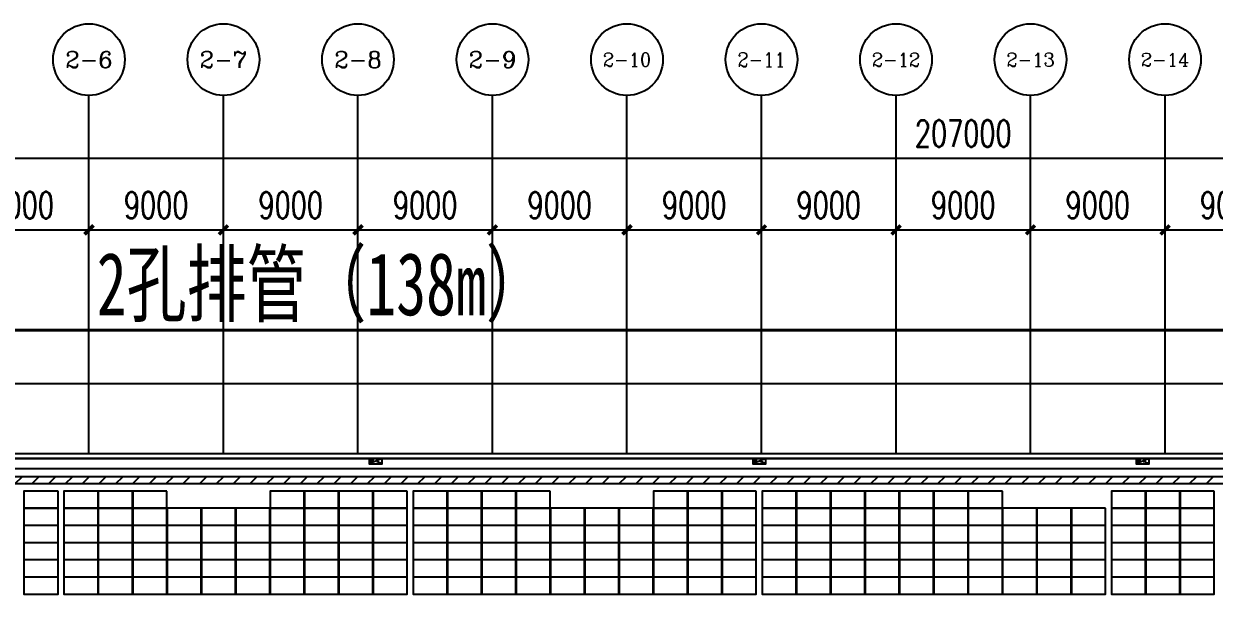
# Model space of a CAD drawing. Header units: millimetres. Extents: x 1218 to 2690, y 1163 to 1758.
# Drawn here: x 1447.5 to 1527.1, y 1484.8 to 1522.9 of the extents above; entities that cross this region are included whole.
import ezdxf
from ezdxf.enums import TextEntityAlignment as Align

# ---------------------------------------------------------------- set-up
doc = ezdxf.new("R2010")
doc.units = ezdxf.units.MM
for name, color, linetype in [('AXIS', 3, 'Continuous'), ('AXIS_TEXT', 7, 'Continuous'), ('WALL', 9, 'Continuous'), ('单元区域外轮廓', 7, 'ByLayer'), ('屋脊线', 7, 'ByLayer'), ('接线图文字', 7, 'Continuous'), ('文字', 7, 'Continuous'), ('电缆通道', 7, 'ByLayer'), ('组件', 7, 'ByLayer'), ('运维走道板', 1, 'Continuous'), ('逆变器', 7, 'ByLayer')]:
    doc.layers.add(name, color=color, linetype=linetype)
doc.styles.add('_TCH_AXIS', font='COMPLEX', dxfattribs={"bigfont": 'GBCBIG'})
doc.styles.add('_TCH_DIM_T3', font='SIMPLEX', dxfattribs={"width": 0.705882, "bigfont": 'GBCBIG'})
doc.styles.add('COMPLEX', font='COMPLEX')
doc.styles.add('宋体', font='', dxfattribs={"width": 0.7, "height": 100})
doc.styles.get('宋体').set_extended_font_data('SimSun')
doc.dimstyles.new('_TCH_ARCH&&600', dxfattribs={"dimtxt": 1785, "dimasz": 600, "dimexe": 1500, "dimexo": 1800, "dimgap": 757.5, "dimtad": 1, "dimdec": 0, "dimtxsty": '_TCH_DIM_T3', "dimblk": 'ARCHTICK', "dimcen": 2.5, "dimclrt": 7, "dimazin": 2, "dimtfac": 1, "dimtdec": 0, "dimtix": 1, "dimtmove": 2, "dimatfit": 3})

# ---------------------------------------------------------------- blocks, each defined once
blk = doc.blocks.new('_ArchTick')
at = {"color": 0, "linetype": 'ByBlock', "const_width": 0.4}
blk.add_lwpolyline([(-0.5, -0.5), (0.5, 0.5)], dxfattribs=at)
blk = doc.blocks.new('*D272')
at = {"layer": 'AXIS', "color": 0, "lineweight": -2, "transparency": 16777216}
for p, q in [((199360, 2024904), (199360, 2044404)), ((406360, 2024904), (406360, 2044404)), ((199360, 2042904), (406360, 2042904))]:
    blk.add_line(p, q, dxfattribs=at)
at = {"layer": 'Defpoints', "color": 0, "transparency": 16777216}
for p in [(406360, 2042904), (199360, 2023104), (406360, 2023104)]:
    blk.add_point(p, dxfattribs=at)
at = {"layer": 'AXIS', "color": 0, "lineweight": -2, "transparency": 16777216, "xscale": 600, "yscale": 600, "zscale": 600, "rotation": 180}
blk.add_blockref('_ArchTick', (199360, 2042904), dxfattribs=at)
at = {"layer": 'AXIS', "color": 0, "lineweight": -2, "transparency": 16777216, "xscale": 600, "yscale": 600, "zscale": 600}
blk.add_blockref('_ArchTick', (406360, 2042904), dxfattribs=at)
at = {"layer": 'AXIS', "color": 7, "transparency": 16777216, "insert": (302860, 2044554), "char_height": 1785, "attachment_point": 5, "style": '_TCH_DIM_T3'}
blk.add_mtext('\\A1;207000', dxfattribs=at)
blk = doc.blocks.new('*D277')
at = {"layer": 'AXIS', "color": 0, "lineweight": -2, "transparency": 16777216}
for p, q in [((235360, 2024904), (235360, 2039604)), ((244360, 2024904), (244360, 2039604)), ((235360, 2038104), (244360, 2038104))]:
    blk.add_line(p, q, dxfattribs=at)
at = {"layer": 'Defpoints', "color": 0, "transparency": 16777216}
for p in [(244360, 2038104), (235360, 2023104), (244360, 2023104)]:
    blk.add_point(p, dxfattribs=at)
at = {"layer": 'AXIS', "color": 0, "lineweight": -2, "transparency": 16777216, "xscale": 600, "yscale": 600, "zscale": 600, "rotation": 180}
blk.add_blockref('_ArchTick', (235360, 2038104), dxfattribs=at)
at = {"layer": 'AXIS', "color": 0, "lineweight": -2, "transparency": 16777216, "xscale": 600, "yscale": 600, "zscale": 600}
blk.add_blockref('_ArchTick', (244360, 2038104), dxfattribs=at)
at = {"layer": 'AXIS', "color": 7, "transparency": 16777216, "insert": (239860, 2039754), "char_height": 1785, "attachment_point": 5, "style": '_TCH_DIM_T3'}
blk.add_mtext('\\A1;9000', dxfattribs=at)
blk = doc.blocks.new('*D278')
at = {"layer": 'AXIS', "color": 0, "lineweight": -2, "transparency": 16777216}
for p, q in [((244360, 2024904), (244360, 2039604)), ((253360, 2024904), (253360, 2039604)), ((244360, 2038104), (253360, 2038104))]:
    blk.add_line(p, q, dxfattribs=at)
at = {"layer": 'Defpoints', "color": 0, "transparency": 16777216}
for p in [(253360, 2038104), (244360, 2023104), (253360, 2023104)]:
    blk.add_point(p, dxfattribs=at)
at = {"layer": 'AXIS', "color": 0, "lineweight": -2, "transparency": 16777216, "xscale": 600, "yscale": 600, "zscale": 600, "rotation": 180}
blk.add_blockref('_ArchTick', (244360, 2038104), dxfattribs=at)
at = {"layer": 'AXIS', "color": 0, "lineweight": -2, "transparency": 16777216, "xscale": 600, "yscale": 600, "zscale": 600}
blk.add_blockref('_ArchTick', (253360, 2038104), dxfattribs=at)
at = {"layer": 'AXIS', "color": 7, "transparency": 16777216, "insert": (248860, 2039754), "char_height": 1785, "attachment_point": 5, "style": '_TCH_DIM_T3'}
blk.add_mtext('\\A1;9000', dxfattribs=at)
blk = doc.blocks.new('*D279')
at = {"layer": 'AXIS', "color": 0, "lineweight": -2, "transparency": 16777216}
for p, q in [((253360, 2024904), (253360, 2039604)), ((262360, 2024904), (262360, 2039604)), ((253360, 2038104), (262360, 2038104))]:
    blk.add_line(p, q, dxfattribs=at)
at = {"layer": 'Defpoints', "color": 0, "transparency": 16777216}
for p in [(262360, 2038104), (253360, 2023104), (262360, 2023104)]:
    blk.add_point(p, dxfattribs=at)
at = {"layer": 'AXIS', "color": 0, "lineweight": -2, "transparency": 16777216, "xscale": 600, "yscale": 600, "zscale": 600, "rotation": 180}
blk.add_blockref('_ArchTick', (253360, 2038104), dxfattribs=at)
at = {"layer": 'AXIS', "color": 0, "lineweight": -2, "transparency": 16777216, "xscale": 600, "yscale": 600, "zscale": 600}
blk.add_blockref('_ArchTick', (262360, 2038104), dxfattribs=at)
at = {"layer": 'AXIS', "color": 7, "transparency": 16777216, "insert": (257860, 2039754), "char_height": 1785, "attachment_point": 5, "style": '_TCH_DIM_T3'}
blk.add_mtext('\\A1;9000', dxfattribs=at)
blk = doc.blocks.new('*D280')
at = {"layer": 'AXIS', "color": 0, "lineweight": -2, "transparency": 16777216}
for p, q in [((262360, 2024904), (262360, 2039604)), ((271360, 2024904), (271360, 2039604)), ((262360, 2038104), (271360, 2038104))]:
    blk.add_line(p, q, dxfattribs=at)
at = {"layer": 'Defpoints', "color": 0, "transparency": 16777216}
for p in [(271360, 2038104), (262360, 2023104), (271360, 2023104)]:
    blk.add_point(p, dxfattribs=at)
at = {"layer": 'AXIS', "color": 0, "lineweight": -2, "transparency": 16777216, "xscale": 600, "yscale": 600, "zscale": 600, "rotation": 180}
blk.add_blockref('_ArchTick', (262360, 2038104), dxfattribs=at)
at = {"layer": 'AXIS', "color": 0, "lineweight": -2, "transparency": 16777216, "xscale": 600, "yscale": 600, "zscale": 600}
blk.add_blockref('_ArchTick', (271360, 2038104), dxfattribs=at)
at = {"layer": 'AXIS', "color": 7, "transparency": 16777216, "insert": (266860, 2039754), "char_height": 1785, "attachment_point": 5, "style": '_TCH_DIM_T3'}
blk.add_mtext('\\A1;9000', dxfattribs=at)
blk = doc.blocks.new('*D281')
at = {"layer": 'AXIS', "color": 0, "lineweight": -2, "transparency": 16777216}
for p, q in [((271360, 2024904), (271360, 2039604)), ((280360, 2024904), (280360, 2039604)), ((271360, 2038104), (280360, 2038104))]:
    blk.add_line(p, q, dxfattribs=at)
at = {"layer": 'Defpoints', "color": 0, "transparency": 16777216}
for p in [(280360, 2038104), (271360, 2023104), (280360, 2023104)]:
    blk.add_point(p, dxfattribs=at)
at = {"layer": 'AXIS', "color": 0, "lineweight": -2, "transparency": 16777216, "xscale": 600, "yscale": 600, "zscale": 600, "rotation": 180}
blk.add_blockref('_ArchTick', (271360, 2038104), dxfattribs=at)
at = {"layer": 'AXIS', "color": 0, "lineweight": -2, "transparency": 16777216, "xscale": 600, "yscale": 600, "zscale": 600}
blk.add_blockref('_ArchTick', (280360, 2038104), dxfattribs=at)
at = {"layer": 'AXIS', "color": 7, "transparency": 16777216, "insert": (275860, 2039754), "char_height": 1785, "attachment_point": 5, "style": '_TCH_DIM_T3'}
blk.add_mtext('\\A1;9000', dxfattribs=at)
blk = doc.blocks.new('*D282')
at = {"layer": 'AXIS', "color": 0, "lineweight": -2, "transparency": 16777216}
for p, q in [((280360, 2024904), (280360, 2039604)), ((289360, 2024904), (289360, 2039604)), ((280360, 2038104), (289360, 2038104))]:
    blk.add_line(p, q, dxfattribs=at)
at = {"layer": 'Defpoints', "color": 0, "transparency": 16777216}
for p in [(289360, 2038104), (280360, 2023104), (289360, 2023104)]:
    blk.add_point(p, dxfattribs=at)
at = {"layer": 'AXIS', "color": 0, "lineweight": -2, "transparency": 16777216, "xscale": 600, "yscale": 600, "zscale": 600, "rotation": 180}
blk.add_blockref('_ArchTick', (280360, 2038104), dxfattribs=at)
at = {"layer": 'AXIS', "color": 0, "lineweight": -2, "transparency": 16777216, "xscale": 600, "yscale": 600, "zscale": 600}
blk.add_blockref('_ArchTick', (289360, 2038104), dxfattribs=at)
at = {"layer": 'AXIS', "color": 7, "transparency": 16777216, "insert": (284860, 2039754), "char_height": 1785, "attachment_point": 5, "style": '_TCH_DIM_T3'}
blk.add_mtext('\\A1;9000', dxfattribs=at)
blk = doc.blocks.new('*D283')
at = {"layer": 'AXIS', "color": 0, "lineweight": -2, "transparency": 16777216}
for p, q in [((289360, 2024904), (289360, 2039604)), ((298360, 2024904), (298360, 2039604)), ((289360, 2038104), (298360, 2038104))]:
    blk.add_line(p, q, dxfattribs=at)
at = {"layer": 'Defpoints', "color": 0, "transparency": 16777216}
for p in [(298360, 2038104), (289360, 2023104), (298360, 2023104)]:
    blk.add_point(p, dxfattribs=at)
at = {"layer": 'AXIS', "color": 0, "lineweight": -2, "transparency": 16777216, "xscale": 600, "yscale": 600, "zscale": 600, "rotation": 180}
blk.add_blockref('_ArchTick', (289360, 2038104), dxfattribs=at)
at = {"layer": 'AXIS', "color": 0, "lineweight": -2, "transparency": 16777216, "xscale": 600, "yscale": 600, "zscale": 600}
blk.add_blockref('_ArchTick', (298360, 2038104), dxfattribs=at)
at = {"layer": 'AXIS', "color": 7, "transparency": 16777216, "insert": (293860, 2039754), "char_height": 1785, "attachment_point": 5, "style": '_TCH_DIM_T3'}
blk.add_mtext('\\A1;9000', dxfattribs=at)
blk = doc.blocks.new('*D284')
at = {"layer": 'AXIS', "color": 0, "lineweight": -2, "transparency": 16777216}
for p, q in [((298360, 2024904), (298360, 2039604)), ((307360, 2024904), (307360, 2039604)), ((298360, 2038104), (307360, 2038104))]:
    blk.add_line(p, q, dxfattribs=at)
at = {"layer": 'Defpoints', "color": 0, "transparency": 16777216}
for p in [(307360, 2038104), (298360, 2023104), (307360, 2023104)]:
    blk.add_point(p, dxfattribs=at)
at = {"layer": 'AXIS', "color": 0, "lineweight": -2, "transparency": 16777216, "xscale": 600, "yscale": 600, "zscale": 600, "rotation": 180}
blk.add_blockref('_ArchTick', (298360, 2038104), dxfattribs=at)
at = {"layer": 'AXIS', "color": 0, "lineweight": -2, "transparency": 16777216, "xscale": 600, "yscale": 600, "zscale": 600}
blk.add_blockref('_ArchTick', (307360, 2038104), dxfattribs=at)
at = {"layer": 'AXIS', "color": 7, "transparency": 16777216, "insert": (302860, 2039754), "char_height": 1785, "attachment_point": 5, "style": '_TCH_DIM_T3'}
blk.add_mtext('\\A1;9000', dxfattribs=at)
blk = doc.blocks.new('*D285')
at = {"layer": 'AXIS', "color": 0, "lineweight": -2, "transparency": 16777216}
for p, q in [((307360, 2024904), (307360, 2039604)), ((316360, 2024904), (316360, 2039604)), ((307360, 2038104), (316360, 2038104))]:
    blk.add_line(p, q, dxfattribs=at)
at = {"layer": 'Defpoints', "color": 0, "transparency": 16777216}
for p in [(316360, 2038104), (307360, 2023104), (316360, 2023104)]:
    blk.add_point(p, dxfattribs=at)
at = {"layer": 'AXIS', "color": 0, "lineweight": -2, "transparency": 16777216, "xscale": 600, "yscale": 600, "zscale": 600, "rotation": 180}
blk.add_blockref('_ArchTick', (307360, 2038104), dxfattribs=at)
at = {"layer": 'AXIS', "color": 0, "lineweight": -2, "transparency": 16777216, "xscale": 600, "yscale": 600, "zscale": 600}
blk.add_blockref('_ArchTick', (316360, 2038104), dxfattribs=at)
at = {"layer": 'AXIS', "color": 7, "transparency": 16777216, "insert": (311860, 2039754), "char_height": 1785, "attachment_point": 5, "style": '_TCH_DIM_T3'}
blk.add_mtext('\\A1;9000', dxfattribs=at)
blk = doc.blocks.new('*D286')
at = {"layer": 'AXIS', "color": 0, "lineweight": -2, "transparency": 16777216}
for p, q in [((316360, 2024904), (316360, 2039604)), ((325360, 2024904), (325360, 2039604)), ((316360, 2038104), (325360, 2038104))]:
    blk.add_line(p, q, dxfattribs=at)
at = {"layer": 'Defpoints', "color": 0, "transparency": 16777216}
for p in [(325360, 2038104), (316360, 2023104), (325360, 2023104)]:
    blk.add_point(p, dxfattribs=at)
at = {"layer": 'AXIS', "color": 0, "lineweight": -2, "transparency": 16777216, "xscale": 600, "yscale": 600, "zscale": 600, "rotation": 180}
blk.add_blockref('_ArchTick', (316360, 2038104), dxfattribs=at)
at = {"layer": 'AXIS', "color": 0, "lineweight": -2, "transparency": 16777216, "xscale": 600, "yscale": 600, "zscale": 600}
blk.add_blockref('_ArchTick', (325360, 2038104), dxfattribs=at)
at = {"layer": 'AXIS', "color": 7, "transparency": 16777216, "insert": (320860, 2039754), "char_height": 1785, "attachment_point": 5, "style": '_TCH_DIM_T3'}
blk.add_mtext('\\A1;9000', dxfattribs=at)
blk = doc.blocks.new('_AXISO')
blk.add_circle((0, 0), 0.5)
at = {"layer": 'AXIS_TEXT', "style": 'COMPLEX', "width": 1.041667}
blk.add_attdef('A', text='', height=0.56, dxfattribs=at).set_placement((-0.25, -0.28), (0.25, -0.28), align=Align.FIT)
blk = doc.blocks.new('*D222')
at = {"layer": 'AXIS', "color": 0, "lineweight": -2, "transparency": 16777216}
for p, q in [((199360, 2024904), (199360, 2044404)), ((406360, 2024904), (406360, 2044404)), ((199360, 2042904), (406360, 2042904))]:
    blk.add_line(p, q, dxfattribs=at)
at = {"layer": 'Defpoints', "color": 0, "transparency": 16777216}
for p in [(406360, 2042904), (199360, 2023104), (406360, 2023104)]:
    blk.add_point(p, dxfattribs=at)
at = {"layer": 'AXIS', "color": 0, "lineweight": -2, "transparency": 16777216, "xscale": 600, "yscale": 600, "zscale": 600, "rotation": 180}
blk.add_blockref('_ArchTick', (199360, 2042904), dxfattribs=at)
at = {"layer": 'AXIS', "color": 0, "lineweight": -2, "transparency": 16777216, "xscale": 600, "yscale": 600, "zscale": 600}
blk.add_blockref('_ArchTick', (406360, 2042904), dxfattribs=at)
at = {"layer": 'AXIS', "color": 7, "transparency": 16777216, "insert": (302860, 2044554), "char_height": 1785, "attachment_point": 5, "style": '_TCH_DIM_T3'}
blk.add_mtext('\\A1;207000', dxfattribs=at)
blk = doc.blocks.new('*D227')
at = {"layer": 'AXIS', "color": 0, "lineweight": -2, "transparency": 16777216}
for p, q in [((235360, 2024904), (235360, 2039604)), ((244360, 2024904), (244360, 2039604)), ((235360, 2038104), (244360, 2038104))]:
    blk.add_line(p, q, dxfattribs=at)
at = {"layer": 'Defpoints', "color": 0, "transparency": 16777216}
for p in [(244360, 2038104), (235360, 2023104), (244360, 2023104)]:
    blk.add_point(p, dxfattribs=at)
at = {"layer": 'AXIS', "color": 0, "lineweight": -2, "transparency": 16777216, "xscale": 600, "yscale": 600, "zscale": 600, "rotation": 180}
blk.add_blockref('_ArchTick', (235360, 2038104), dxfattribs=at)
at = {"layer": 'AXIS', "color": 0, "lineweight": -2, "transparency": 16777216, "xscale": 600, "yscale": 600, "zscale": 600}
blk.add_blockref('_ArchTick', (244360, 2038104), dxfattribs=at)
at = {"layer": 'AXIS', "color": 7, "transparency": 16777216, "insert": (239860, 2039754), "char_height": 1785, "attachment_point": 5, "style": '_TCH_DIM_T3'}
blk.add_mtext('\\A1;9000', dxfattribs=at)
blk = doc.blocks.new('*D228')
at = {"layer": 'AXIS', "color": 0, "lineweight": -2, "transparency": 16777216}
for p, q in [((244360, 2024904), (244360, 2039604)), ((253360, 2024904), (253360, 2039604)), ((244360, 2038104), (253360, 2038104))]:
    blk.add_line(p, q, dxfattribs=at)
at = {"layer": 'Defpoints', "color": 0, "transparency": 16777216}
for p in [(253360, 2038104), (244360, 2023104), (253360, 2023104)]:
    blk.add_point(p, dxfattribs=at)
at = {"layer": 'AXIS', "color": 0, "lineweight": -2, "transparency": 16777216, "xscale": 600, "yscale": 600, "zscale": 600, "rotation": 180}
blk.add_blockref('_ArchTick', (244360, 2038104), dxfattribs=at)
at = {"layer": 'AXIS', "color": 0, "lineweight": -2, "transparency": 16777216, "xscale": 600, "yscale": 600, "zscale": 600}
blk.add_blockref('_ArchTick', (253360, 2038104), dxfattribs=at)
at = {"layer": 'AXIS', "color": 7, "transparency": 16777216, "insert": (248860, 2039754), "char_height": 1785, "attachment_point": 5, "style": '_TCH_DIM_T3'}
blk.add_mtext('\\A1;9000', dxfattribs=at)
blk = doc.blocks.new('*D229')
at = {"layer": 'AXIS', "color": 0, "lineweight": -2, "transparency": 16777216}
for p, q in [((253360, 2024904), (253360, 2039604)), ((262360, 2024904), (262360, 2039604)), ((253360, 2038104), (262360, 2038104))]:
    blk.add_line(p, q, dxfattribs=at)
at = {"layer": 'Defpoints', "color": 0, "transparency": 16777216}
for p in [(262360, 2038104), (253360, 2023104), (262360, 2023104)]:
    blk.add_point(p, dxfattribs=at)
at = {"layer": 'AXIS', "color": 0, "lineweight": -2, "transparency": 16777216, "xscale": 600, "yscale": 600, "zscale": 600, "rotation": 180}
blk.add_blockref('_ArchTick', (253360, 2038104), dxfattribs=at)
at = {"layer": 'AXIS', "color": 0, "lineweight": -2, "transparency": 16777216, "xscale": 600, "yscale": 600, "zscale": 600}
blk.add_blockref('_ArchTick', (262360, 2038104), dxfattribs=at)
at = {"layer": 'AXIS', "color": 7, "transparency": 16777216, "insert": (257860, 2039754), "char_height": 1785, "attachment_point": 5, "style": '_TCH_DIM_T3'}
blk.add_mtext('\\A1;9000', dxfattribs=at)
blk = doc.blocks.new('*D230')
at = {"layer": 'AXIS', "color": 0, "lineweight": -2, "transparency": 16777216}
for p, q in [((262360, 2024904), (262360, 2039604)), ((271360, 2024904), (271360, 2039604)), ((262360, 2038104), (271360, 2038104))]:
    blk.add_line(p, q, dxfattribs=at)
at = {"layer": 'Defpoints', "color": 0, "transparency": 16777216}
for p in [(271360, 2038104), (262360, 2023104), (271360, 2023104)]:
    blk.add_point(p, dxfattribs=at)
at = {"layer": 'AXIS', "color": 0, "lineweight": -2, "transparency": 16777216, "xscale": 600, "yscale": 600, "zscale": 600, "rotation": 180}
blk.add_blockref('_ArchTick', (262360, 2038104), dxfattribs=at)
at = {"layer": 'AXIS', "color": 0, "lineweight": -2, "transparency": 16777216, "xscale": 600, "yscale": 600, "zscale": 600}
blk.add_blockref('_ArchTick', (271360, 2038104), dxfattribs=at)
at = {"layer": 'AXIS', "color": 7, "transparency": 16777216, "insert": (266860, 2039754), "char_height": 1785, "attachment_point": 5, "style": '_TCH_DIM_T3'}
blk.add_mtext('\\A1;9000', dxfattribs=at)
blk = doc.blocks.new('*D231')
at = {"layer": 'AXIS', "color": 0, "lineweight": -2, "transparency": 16777216}
for p, q in [((271360, 2024904), (271360, 2039604)), ((280360, 2024904), (280360, 2039604)), ((271360, 2038104), (280360, 2038104))]:
    blk.add_line(p, q, dxfattribs=at)
at = {"layer": 'Defpoints', "color": 0, "transparency": 16777216}
for p in [(280360, 2038104), (271360, 2023104), (280360, 2023104)]:
    blk.add_point(p, dxfattribs=at)
at = {"layer": 'AXIS', "color": 0, "lineweight": -2, "transparency": 16777216, "xscale": 600, "yscale": 600, "zscale": 600, "rotation": 180}
blk.add_blockref('_ArchTick', (271360, 2038104), dxfattribs=at)
at = {"layer": 'AXIS', "color": 0, "lineweight": -2, "transparency": 16777216, "xscale": 600, "yscale": 600, "zscale": 600}
blk.add_blockref('_ArchTick', (280360, 2038104), dxfattribs=at)
at = {"layer": 'AXIS', "color": 7, "transparency": 16777216, "insert": (275860, 2039754), "char_height": 1785, "attachment_point": 5, "style": '_TCH_DIM_T3'}
blk.add_mtext('\\A1;9000', dxfattribs=at)
blk = doc.blocks.new('*D232')
at = {"layer": 'AXIS', "color": 0, "lineweight": -2, "transparency": 16777216}
for p, q in [((280360, 2024904), (280360, 2039604)), ((289360, 2024904), (289360, 2039604)), ((280360, 2038104), (289360, 2038104))]:
    blk.add_line(p, q, dxfattribs=at)
at = {"layer": 'Defpoints', "color": 0, "transparency": 16777216}
for p in [(289360, 2038104), (280360, 2023104), (289360, 2023104)]:
    blk.add_point(p, dxfattribs=at)
at = {"layer": 'AXIS', "color": 0, "lineweight": -2, "transparency": 16777216, "xscale": 600, "yscale": 600, "zscale": 600, "rotation": 180}
blk.add_blockref('_ArchTick', (280360, 2038104), dxfattribs=at)
at = {"layer": 'AXIS', "color": 0, "lineweight": -2, "transparency": 16777216, "xscale": 600, "yscale": 600, "zscale": 600}
blk.add_blockref('_ArchTick', (289360, 2038104), dxfattribs=at)
at = {"layer": 'AXIS', "color": 7, "transparency": 16777216, "insert": (284860, 2039754), "char_height": 1785, "attachment_point": 5, "style": '_TCH_DIM_T3'}
blk.add_mtext('\\A1;9000', dxfattribs=at)
blk = doc.blocks.new('*D233')
at = {"layer": 'AXIS', "color": 0, "lineweight": -2, "transparency": 16777216}
for p, q in [((289360, 2024904), (289360, 2039604)), ((298360, 2024904), (298360, 2039604)), ((289360, 2038104), (298360, 2038104))]:
    blk.add_line(p, q, dxfattribs=at)
at = {"layer": 'Defpoints', "color": 0, "transparency": 16777216}
for p in [(298360, 2038104), (289360, 2023104), (298360, 2023104)]:
    blk.add_point(p, dxfattribs=at)
at = {"layer": 'AXIS', "color": 0, "lineweight": -2, "transparency": 16777216, "xscale": 600, "yscale": 600, "zscale": 600, "rotation": 180}
blk.add_blockref('_ArchTick', (289360, 2038104), dxfattribs=at)
at = {"layer": 'AXIS', "color": 0, "lineweight": -2, "transparency": 16777216, "xscale": 600, "yscale": 600, "zscale": 600}
blk.add_blockref('_ArchTick', (298360, 2038104), dxfattribs=at)
at = {"layer": 'AXIS', "color": 7, "transparency": 16777216, "insert": (293860, 2039754), "char_height": 1785, "attachment_point": 5, "style": '_TCH_DIM_T3'}
blk.add_mtext('\\A1;9000', dxfattribs=at)
blk = doc.blocks.new('*D234')
at = {"layer": 'AXIS', "color": 0, "lineweight": -2, "transparency": 16777216}
for p, q in [((298360, 2024904), (298360, 2039604)), ((307360, 2024904), (307360, 2039604)), ((298360, 2038104), (307360, 2038104))]:
    blk.add_line(p, q, dxfattribs=at)
at = {"layer": 'Defpoints', "color": 0, "transparency": 16777216}
for p in [(307360, 2038104), (298360, 2023104), (307360, 2023104)]:
    blk.add_point(p, dxfattribs=at)
at = {"layer": 'AXIS', "color": 0, "lineweight": -2, "transparency": 16777216, "xscale": 600, "yscale": 600, "zscale": 600, "rotation": 180}
blk.add_blockref('_ArchTick', (298360, 2038104), dxfattribs=at)
at = {"layer": 'AXIS', "color": 0, "lineweight": -2, "transparency": 16777216, "xscale": 600, "yscale": 600, "zscale": 600}
blk.add_blockref('_ArchTick', (307360, 2038104), dxfattribs=at)
at = {"layer": 'AXIS', "color": 7, "transparency": 16777216, "insert": (302860, 2039754), "char_height": 1785, "attachment_point": 5, "style": '_TCH_DIM_T3'}
blk.add_mtext('\\A1;9000', dxfattribs=at)
blk = doc.blocks.new('*D235')
at = {"layer": 'AXIS', "color": 0, "lineweight": -2, "transparency": 16777216}
for p, q in [((307360, 2024904), (307360, 2039604)), ((316360, 2024904), (316360, 2039604)), ((307360, 2038104), (316360, 2038104))]:
    blk.add_line(p, q, dxfattribs=at)
at = {"layer": 'Defpoints', "color": 0, "transparency": 16777216}
for p in [(316360, 2038104), (307360, 2023104), (316360, 2023104)]:
    blk.add_point(p, dxfattribs=at)
at = {"layer": 'AXIS', "color": 0, "lineweight": -2, "transparency": 16777216, "xscale": 600, "yscale": 600, "zscale": 600, "rotation": 180}
blk.add_blockref('_ArchTick', (307360, 2038104), dxfattribs=at)
at = {"layer": 'AXIS', "color": 0, "lineweight": -2, "transparency": 16777216, "xscale": 600, "yscale": 600, "zscale": 600}
blk.add_blockref('_ArchTick', (316360, 2038104), dxfattribs=at)
at = {"layer": 'AXIS', "color": 7, "transparency": 16777216, "insert": (311860, 2039754), "char_height": 1785, "attachment_point": 5, "style": '_TCH_DIM_T3'}
blk.add_mtext('\\A1;9000', dxfattribs=at)
blk = doc.blocks.new('*D236')
at = {"layer": 'AXIS', "color": 0, "lineweight": -2, "transparency": 16777216}
for p, q in [((316360, 2024904), (316360, 2039604)), ((325360, 2024904), (325360, 2039604)), ((316360, 2038104), (325360, 2038104))]:
    blk.add_line(p, q, dxfattribs=at)
at = {"layer": 'Defpoints', "color": 0, "transparency": 16777216}
for p in [(325360, 2038104), (316360, 2023104), (325360, 2023104)]:
    blk.add_point(p, dxfattribs=at)
at = {"layer": 'AXIS', "color": 0, "lineweight": -2, "transparency": 16777216, "xscale": 600, "yscale": 600, "zscale": 600, "rotation": 180}
blk.add_blockref('_ArchTick', (316360, 2038104), dxfattribs=at)
at = {"layer": 'AXIS', "color": 0, "lineweight": -2, "transparency": 16777216, "xscale": 600, "yscale": 600, "zscale": 600}
blk.add_blockref('_ArchTick', (325360, 2038104), dxfattribs=at)
at = {"layer": 'AXIS', "color": 7, "transparency": 16777216, "insert": (320860, 2039754), "char_height": 1785, "attachment_point": 5, "style": '_TCH_DIM_T3'}
blk.add_mtext('\\A1;9000', dxfattribs=at)
blk = doc.blocks.new('*U582')
at = {"layer": '单元区域外轮廓', "color": 2}
blk.add_polyline3d([(582600, -78700, 12000), (-582600, -78700, 12000), (-582600, 78700, 12000), (582600, 78700, 12000)], close=True, dxfattribs=at)
at = {"flags": 1}
for tag in ['unit_id', 'unit_name', 'parapet_height', 'ground_elevation', 'is_enable_parapet']:
    blk.add_attdef(tag, (0, 0), '', height=2.5, dxfattribs=at)
blk = doc.blocks.new('*U583')
at = {"layer": '屋脊线', "color": 30}
blk.add_line((582600, 78700, 12000), (-582600, 78700, 12000), dxfattribs=at)
at = {"flags": 1}
for tag in ['unit_id', 'unit_name']:
    blk.add_attdef(tag, (0, 0), '', height=2.5, dxfattribs=at)
blk = doc.blocks.new('*U586')
at = {"color": 0}
blk.add_polyline3d([(0, 0, 0), (-227.8, 0, 0), (-227.8, -113.3, 5.8), (0, -113.3, 5.8)], close=True, dxfattribs=at)
at = {"flags": 1}
for tag in ['mounting-hole-spacing1', 'mounting-hole-spacing2', 'module-material', 'vmpo', 'voco', 'silicon-material', 'panel-length', 'panel-width', 'panel-height', 'userid', 'theme', 'note', 'name', 'pmax', 'company-name', 'id', 'impo', 'isco']:
    blk.add_attdef(tag, (0, 0), '', height=2.5, dxfattribs=at)
blk = doc.blocks.new('*U587')
at = {"layer": '组件', "color": 11}
for p in [(-41847.1, 7650.6, 1221.2), (-41579.3, 7650.6, 1221.2), (-41349.5, 7650.6, 1221.2), (-41119.7, 7650.6, 1221.2), (-40200.5, 7650.6, 1221.2), (-39970.7, 7650.6, 1221.2), (-41847.1, 7535.4, 1227), (-41579.3, 7535.4, 1227), (-41349.5, 7535.4, 1227), (-41119.7, 7535.4, 1227), (-40889.9, 7535.4, 1227), (-40660.1, 7535.4, 1227), (-40430.3, 7535.4, 1227), (-40200.5, 7535.4, 1227), (-39970.7, 7535.4, 1227), (-41847.1, 7420.1, 1232.9), (-41579.3, 7420.1, 1232.9), (-41349.5, 7420.1, 1232.9), (-41119.7, 7420.1, 1232.9), (-40889.9, 7420.1, 1232.9), (-40660.1, 7420.1, 1232.9), (-40430.3, 7420.1, 1232.9), (-40200.5, 7420.1, 1232.9), (-39970.7, 7420.1, 1232.9), (-41847.1, 7304.9, 1238.7), (-41579.3, 7304.9, 1238.7), (-41349.5, 7304.9, 1238.7), (-41119.7, 7304.9, 1238.7), (-40889.9, 7304.9, 1238.7), (-40660.1, 7304.9, 1238.7), (-40430.3, 7304.9, 1238.7), (-40200.5, 7304.9, 1238.7), (-39970.7, 7304.9, 1238.7), (-41847.1, 7189.6, 1244.6), (-41579.3, 7189.6, 1244.6), (-41349.5, 7189.6, 1244.6), (-41119.7, 7189.6, 1244.6), (-40889.9, 7189.6, 1244.6), (-40660.1, 7189.6, 1244.6), (-40430.3, 7189.6, 1244.6), (-40200.5, 7189.6, 1244.6), (-41847.1, 7074.4, 1250.4), (-41579.3, 7074.4, 1250.4), (-41349.5, 7074.4, 1250.4), (-41119.7, 7074.4, 1250.4), (-40889.9, 7074.4, 1250.4), (-40660.1, 7074.4, 1250.4), (-40430.3, 7074.4, 1250.4), (-40200.5, 7074.4, 1250.4)]:
    blk.add_blockref('*U586', p, dxfattribs=at)
at = {"layer": '组件', "color": 190}
for p in [(-39740.9, 7650.6, 1221.2), (-39511.1, 7650.6, 1221.2), (-39243.3, 7650.6, 1221.2), (-39013.5, 7650.6, 1221.2), (-38783.7, 7650.6, 1221.2), (-38553.9, 7650.6, 1221.2), (-37634.7, 7650.6, 1221.2), (-39740.9, 7535.4, 1227), (-39511.1, 7535.4, 1227), (-39243.3, 7535.4, 1227), (-39013.5, 7535.4, 1227), (-38783.7, 7535.4, 1227), (-38553.9, 7535.4, 1227), (-38324.1, 7535.4, 1227), (-38094.3, 7535.4, 1227), (-37864.5, 7535.4, 1227), (-37634.7, 7535.4, 1227), (-39740.9, 7420.1, 1232.9), (-39511.1, 7420.1, 1232.9), (-39243.3, 7420.1, 1232.9), (-39013.5, 7420.1, 1232.9), (-38783.7, 7420.1, 1232.9), (-38553.9, 7420.1, 1232.9), (-38324.1, 7420.1, 1232.9), (-38094.3, 7420.1, 1232.9), (-37864.5, 7420.1, 1232.9), (-37634.7, 7420.1, 1232.9), (-39740.9, 7304.9, 1238.7), (-39511.1, 7304.9, 1238.7), (-39243.3, 7304.9, 1238.7), (-39013.5, 7304.9, 1238.7), (-38783.7, 7304.9, 1238.7), (-38553.9, 7304.9, 1238.7), (-38324.1, 7304.9, 1238.7), (-38094.3, 7304.9, 1238.7), (-37864.5, 7304.9, 1238.7), (-37634.7, 7304.9, 1238.7), (-39970.7, 7189.6, 1244.6), (-39740.9, 7189.6, 1244.6), (-39511.1, 7189.6, 1244.6), (-39243.3, 7189.6, 1244.6), (-39013.5, 7189.6, 1244.6), (-38783.7, 7189.6, 1244.6), (-38553.9, 7189.6, 1244.6), (-38324.1, 7189.6, 1244.6), (-38094.3, 7189.6, 1244.6), (-37864.5, 7189.6, 1244.6), (-37634.7, 7189.6, 1244.6), (-39970.7, 7074.4, 1250.4), (-39740.9, 7074.4, 1250.4), (-39511.1, 7074.4, 1250.4), (-39243.3, 7074.4, 1250.4), (-39013.5, 7074.4, 1250.4), (-38783.7, 7074.4, 1250.4), (-38553.9, 7074.4, 1250.4), (-38324.1, 7074.4, 1250.4), (-38094.3, 7074.4, 1250.4), (-37864.5, 7074.4, 1250.4), (-37634.7, 7074.4, 1250.4), (-37404.9, 7074.4, 1250.4)]:
    blk.add_blockref('*U586', p, dxfattribs=at)
at = {"layer": '组件', "color": 32}
for p in [(-37404.9, 7650.6, 1221.2), (-37175.1, 7650.6, 1221.2), (-36907.3, 7650.6, 1221.2), (-36677.5, 7650.6, 1221.2), (-36447.7, 7650.6, 1221.2), (-36217.9, 7650.6, 1221.2), (-35988.1, 7650.6, 1221.2), (-35758.3, 7650.6, 1221.2), (-35528.5, 7650.6, 1221.2), (-37404.9, 7535.4, 1227), (-37175.1, 7535.4, 1227), (-36907.3, 7535.4, 1227), (-36677.5, 7535.4, 1227), (-36447.7, 7535.4, 1227), (-36217.9, 7535.4, 1227), (-35988.1, 7535.4, 1227), (-35758.3, 7535.4, 1227), (-35528.5, 7535.4, 1227), (-35298.7, 7535.4, 1227), (-35068.9, 7535.4, 1227), (-34839.1, 7535.4, 1227), (-37404.9, 7420.1, 1232.9), (-37175.1, 7420.1, 1232.9), (-36907.3, 7420.1, 1232.9), (-36677.5, 7420.1, 1232.9), (-36447.7, 7420.1, 1232.9), (-36217.9, 7420.1, 1232.9), (-35988.1, 7420.1, 1232.9), (-35758.3, 7420.1, 1232.9), (-35528.5, 7420.1, 1232.9), (-35298.7, 7420.1, 1232.9), (-35068.9, 7420.1, 1232.9), (-34839.1, 7420.1, 1232.9), (-37404.9, 7304.9, 1238.7), (-37175.1, 7304.9, 1238.7), (-36907.3, 7304.9, 1238.7), (-36677.5, 7304.9, 1238.7), (-36447.7, 7304.9, 1238.7), (-36217.9, 7304.9, 1238.7), (-35988.1, 7304.9, 1238.7), (-35758.3, 7304.9, 1238.7), (-35528.5, 7304.9, 1238.7), (-35298.7, 7304.9, 1238.7), (-35068.9, 7304.9, 1238.7), (-34839.1, 7304.9, 1238.7), (-37404.9, 7189.6, 1244.6), (-37175.1, 7189.6, 1244.6), (-36907.3, 7189.6, 1244.6), (-36677.5, 7189.6, 1244.6), (-36447.7, 7189.6, 1244.6), (-36217.9, 7189.6, 1244.6), (-35988.1, 7189.6, 1244.6), (-35758.3, 7189.6, 1244.6), (-35528.5, 7189.6, 1244.6), (-35298.7, 7189.6, 1244.6), (-35068.9, 7189.6, 1244.6), (-34839.1, 7189.6, 1244.6), (-37175.1, 7074.4, 1250.4), (-36907.3, 7074.4, 1250.4), (-36677.5, 7074.4, 1250.4), (-36447.7, 7074.4, 1250.4), (-36217.9, 7074.4, 1250.4), (-35988.1, 7074.4, 1250.4), (-35758.3, 7074.4, 1250.4), (-35528.5, 7074.4, 1250.4), (-35298.7, 7074.4, 1250.4), (-35068.9, 7074.4, 1250.4), (-34839.1, 7074.4, 1250.4)]:
    blk.add_blockref('*U586', p, dxfattribs=at)
at = {"layer": '组件', "color": 230}
for p in [(-34571.3, 7650.6, 1221.2), (-34341.5, 7650.6, 1221.2), (-34111.7, 7650.6, 1221.2), (-34571.3, 7535.4, 1227), (-34341.5, 7535.4, 1227), (-34111.7, 7535.4, 1227), (-34571.3, 7420.1, 1232.9), (-34341.5, 7420.1, 1232.9), (-34111.7, 7420.1, 1232.9), (-34571.3, 7304.9, 1238.7), (-34341.5, 7304.9, 1238.7), (-34111.7, 7304.9, 1238.7), (-34571.3, 7189.6, 1244.6), (-34341.5, 7189.6, 1244.6), (-34111.7, 7189.6, 1244.6), (-34571.3, 7074.4, 1250.4), (-34341.5, 7074.4, 1250.4), (-34111.7, 7074.4, 1250.4)]:
    blk.add_blockref('*U586', p, dxfattribs=at)
at = {"flags": 1}
for tag in ['offset-x', 'offset-y', 'mode', 'tilt', 'azimuth', 'align', 'array-mode', 'panel-x', 'panel-y', 'panel-per-row', 'bracket-type', 'bracket-value', 'row-per-array']:
    blk.add_attdef(tag, (0, 0), '', height=2.5, dxfattribs=at)
blk = doc.blocks.new('*U602', base_point=(43.5, 18.1))
at = {"color": 0}
for p, q in [((0, 0), (87, 36.1)), ((56.7, 18.2), (81.7, 18.2)), ((56.7, 9.6), (81.7, 9.6))]:
    blk.add_line(p, q, dxfattribs=at)
blk.add_lwpolyline([(0, 0), (87, 0), (87, 36.1), (0, 36.1)], close=True, dxfattribs=at)
blk.add_lwpolyline([(4.7, 27, -0.6815), (15.8, 30.2), (25.5, 23.7, 0.6815), (36.6, 27)], format="xyb", dxfattribs=at)
blk = doc.blocks.new('*U605', base_point=(43.5, 18.1))
at = {"color": 0}
for p, q in [((0, 0), (87, 36.1)), ((56.7, 18.2), (81.7, 18.2)), ((56.7, 9.6), (81.7, 9.6))]:
    blk.add_line(p, q, dxfattribs=at)
blk.add_lwpolyline([(0, 0), (87, 0), (87, 36.1), (0, 36.1)], close=True, dxfattribs=at)
blk.add_lwpolyline([(4.7, 27, -0.6815), (15.8, 30.2), (25.5, 23.7, 0.6815), (36.6, 27)], format="xyb", dxfattribs=at)
blk = doc.blocks.new('*U606', base_point=(43.5, 18.1))
at = {"color": 0}
for p, q in [((0, 0), (87, 36.1)), ((56.7, 18.2), (81.7, 18.2)), ((56.7, 9.6), (81.7, 9.6))]:
    blk.add_line(p, q, dxfattribs=at)
blk.add_lwpolyline([(0, 0), (87, 0), (87, 36.1), (0, 36.1)], close=True, dxfattribs=at)
blk.add_lwpolyline([(4.7, 27, -0.6815), (15.8, 30.2), (25.5, 23.7, 0.6815), (36.6, 27)], format="xyb", dxfattribs=at)
blk = doc.blocks.new('DT1')
at = {"layer": 'AXIS', "color": 252, "true_color": 0x939598}
for p, q in [((244359.9, 2023103.7), (244359.9, 2047103.7)), ((253359.9, 2023103.7), (253359.9, 2047103.7)), ((262359.9, 2023103.7), (262359.9, 2047103.7)), ((271359.9, 2023103.7), (271359.9, 2047103.7)), ((280359.9, 2023103.7), (280359.9, 2047103.7)), ((289359.9, 2023103.7), (289359.9, 2047103.7)), ((298359.9, 2023103.7), (298359.9, 2047103.7)), ((307359.9, 2023103.7), (307359.9, 2047103.7)), ((316359.9, 2023103.7), (316359.9, 2047103.7))]:
    blk.add_line(p, q, dxfattribs=at)
at = {"layer": 'WALL'}
for p, q in [((1243659.9, 2023103.7), (77859.9, 2023103.7)), ((1243359.9, 2022803.7), (78159.9, 2022803.7))]:
    blk.add_line(p, q, dxfattribs=at)
blk.add_lwpolyline([(406809.9, 2022103.7), (198909.9, 2022103.7)], dxfattribs=at)
at = {"layer": 'AXIS', "color": 252, "true_color": 0x939598}
ref = blk.add_blockref('_AXISO', (244359.9, 2049503.7), dxfattribs=dict(at, xscale=4800, yscale=4800, zscale=4800))
ref.add_attrib('A', '2-6', dxfattribs={"layer": 'AXIS_TEXT', "height": 1109.98, "style": '_TCH_AXIS'}).set_placement((242774.2, 2048948.7), (245945.5, 2048948.7), align=Align.FIT)
ref = blk.add_blockref('_AXISO', (253359.9, 2049503.7), dxfattribs=dict(at, xscale=4800, yscale=4800, zscale=4800))
ref.add_attrib('A', '2-7', dxfattribs={"layer": 'AXIS_TEXT', "height": 1109.98, "style": '_TCH_AXIS'}).set_placement((251774.2, 2048948.7), (254945.5, 2048948.7), align=Align.FIT)
ref = blk.add_blockref('_AXISO', (262359.9, 2049503.7), dxfattribs=dict(at, xscale=4800, yscale=4800, zscale=4800))
ref.add_attrib('A', '2-8', dxfattribs={"layer": 'AXIS_TEXT', "height": 1109.98, "style": '_TCH_AXIS'}).set_placement((260774.2, 2048948.7), (263945.5, 2048948.7), align=Align.FIT)
ref = blk.add_blockref('_AXISO', (271359.9, 2049503.7), dxfattribs=dict(at, xscale=4800, yscale=4800, zscale=4800))
ref.add_attrib('A', '2-9', dxfattribs={"layer": 'AXIS_TEXT', "height": 1109.98, "style": '_TCH_AXIS'}).set_placement((269774.2, 2048948.7), (272945.5, 2048948.7), align=Align.FIT)
ref = blk.add_blockref('_AXISO', (280359.9, 2049503.7), dxfattribs=dict(at, xscale=4800, yscale=4800, zscale=4800))
ref.add_attrib('A', '2-10', dxfattribs={"layer": 'AXIS_TEXT', "height": 905.96, "style": '_TCH_AXIS'}).set_placement((278742.1, 2049050.7), (281977.6, 2049050.7), align=Align.FIT)
ref = blk.add_blockref('_AXISO', (289359.9, 2049503.7), dxfattribs=dict(at, xscale=4800, yscale=4800, zscale=4800))
ref.add_attrib('A', '2-11', dxfattribs={"layer": 'AXIS_TEXT', "height": 965.49, "style": '_TCH_AXIS'}).set_placement((287750.7, 2049021), (290969, 2049021), align=Align.FIT)
ref = blk.add_blockref('_AXISO', (298359.9, 2049503.7), dxfattribs=dict(at, xscale=4800, yscale=4800, zscale=4800))
ref.add_attrib('A', '2-12', dxfattribs={"layer": 'AXIS_TEXT', "height": 905.96, "style": '_TCH_AXIS'}).set_placement((296742.1, 2049050.7), (299977.6, 2049050.7), align=Align.FIT)
ref = blk.add_blockref('_AXISO', (307359.9, 2049503.7), dxfattribs=dict(at, xscale=4800, yscale=4800, zscale=4800))
ref.add_attrib('A', '2-13', dxfattribs={"layer": 'AXIS_TEXT', "height": 905.96, "style": '_TCH_AXIS'}).set_placement((305742.1, 2049050.7), (308977.6, 2049050.7), align=Align.FIT)
ref = blk.add_blockref('_AXISO', (316359.9, 2049503.7), dxfattribs=dict(at, xscale=4800, yscale=4800, zscale=4800))
ref.add_attrib('A', '2-14', dxfattribs={"layer": 'AXIS_TEXT', "height": 884.07, "style": '_TCH_AXIS'}).set_placement((314739.1, 2049061.7), (317980.7, 2049061.7), align=Align.FIT)
for p1, p2, distance, picture, middle in [((199359.9, 2023103.7), (406359.9, 2023103.7), 19800, '*D272', (302859.9, 2044553.7)), ((199359.9, 2023103.7), (406359.9, 2023103.7), 19800, '*D222', (302859.9, 2044553.7)), ((235359.9, 2023103.7), (244359.9, 2023103.7), 15000, '*D277', (239859.9, 2039753.7)), ((235359.9, 2023103.7), (244359.9, 2023103.7), 15000, '*D227', (239859.9, 2039753.7)), ((244359.9, 2023103.7), (253359.9, 2023103.7), 15000, '*D278', (248859.9, 2039753.7)), ((244359.9, 2023103.7), (253359.9, 2023103.7), 15000, '*D228', (248859.9, 2039753.7)), ((253359.9, 2023103.7), (262359.9, 2023103.7), 15000, '*D279', (257859.9, 2039753.7)), ((253359.9, 2023103.7), (262359.9, 2023103.7), 15000, '*D229', (257859.9, 2039753.7)), ((262359.9, 2023103.7), (271359.9, 2023103.7), 15000, '*D280', (266859.9, 2039753.7)), ((262359.9, 2023103.7), (271359.9, 2023103.7), 15000, '*D230', (266859.9, 2039753.7)), ((271359.9, 2023103.7), (280359.9, 2023103.7), 15000, '*D281', (275859.9, 2039753.7)), ((271359.9, 2023103.7), (280359.9, 2023103.7), 15000, '*D231', (275859.9, 2039753.7)), ((280359.9, 2023103.7), (289359.9, 2023103.7), 15000, '*D282', (284859.9, 2039753.7)), ((280359.9, 2023103.7), (289359.9, 2023103.7), 15000, '*D232', (284859.9, 2039753.7)), ((289359.9, 2023103.7), (298359.9, 2023103.7), 15000, '*D283', (293859.9, 2039753.7)), ((289359.9, 2023103.7), (298359.9, 2023103.7), 15000, '*D233', (293859.9, 2039753.7)), ((298359.9, 2023103.7), (307359.9, 2023103.7), 15000, '*D284', (302859.9, 2039753.7)), ((298359.9, 2023103.7), (307359.9, 2023103.7), 15000, '*D234', (302859.9, 2039753.7)), ((307359.9, 2023103.7), (316359.9, 2023103.7), 15000, '*D285', (311859.9, 2039753.7)), ((307359.9, 2023103.7), (316359.9, 2023103.7), 15000, '*D235', (311859.9, 2039753.7)), ((316359.9, 2023103.7), (325359.9, 2023103.7), 15000, '*D286', (320859.9, 2039753.7)), ((316359.9, 2023103.7), (325359.9, 2023103.7), 15000, '*D236', (320859.9, 2039753.7))]:
    dim = blk.add_aligned_dim(p1=p1, p2=p2, distance=distance, dimstyle='_TCH_ARCH&&600', dxfattribs=at)
    dim.commit()
    dim.dimension.update_dxf_attribs({"geometry": picture, "text_midpoint": middle})

msp = doc.modelspace()

# ---------------------------------------------------------------- hatches: boundary and pattern name
at = {"layer": '运维走道板'}
h = msp.add_hatch(dxfattribs=at)
h.set_pattern_fill('ANSI31', color=1, scale=0.5)
h.set_pattern_definition([(45, (2698.2836, -2325.8045), (-0.561266, 0.561266), [])])
h.paths.add_polyline_path([(1285.664, 1492.635), (1700.169, 1492.635), (1700.169, 1492.135), (1285.664, 1492.135)])

# ---------------------------------------------------------------- linework, layer by layer
at = {"layer": '单元区域外轮廓', "color": 4, "elevation": 12}
msp.add_lwpolyline([(2450.821, 1336.45), (1285.621, 1336.45), (1285.621, 1493.85), (2450.821, 1493.85)], close=True, dxfattribs=at)
at = {"layer": '接线图文字', "color": 2, "const_width": 0.2, "elevation": 12.3}
msp.add_lwpolyline([(1393.993, 1502.439), (2466.121, 1502.439)], dxfattribs=at)
at = {"layer": '电缆通道', "color": 6}
msp.add_polyline3d([(1396.06, 1498.854, 0.01), (1533.124, 1498.856, 0.01)], dxfattribs=at)
at = {"layer": '运维走道板', "elevation": 12.3}
msp.add_lwpolyline([(1285.664, 1492.635), (1700.169, 1492.635), (1700.169, 1492.135), (1285.664, 1492.135), (1285.664, 1492.635)], dxfattribs=at)

# ---------------------------------------------------------------- block references
at = {"xscale": 0.001, "yscale": 0.001, "zscale": 0.001}
msp.add_blockref('DT1', (1207.461, -528.954, 12.3), dxfattribs=at)
at = {"layer": '单元区域外轮廓', "xscale": 0.001, "yscale": 0.001, "zscale": 0.001}
msp.add_blockref('*U582', (1868.221, 1415.15), dxfattribs=at)
at = {"layer": '屋脊线', "xscale": 0.001, "yscale": 0.001, "zscale": 0.001}
msp.add_blockref('*U583', (1868.221, 1415.15), dxfattribs=at)
at = {"layer": '组件', "xscale": 0.01, "yscale": 0.01, "zscale": 0.01}
msp.add_blockref('*U587', (1868.221, 1415.15), dxfattribs=at)
at = {"layer": '逆变器', "xscale": 0.01, "yscale": 0.01, "zscale": 0.01, "rotation": 180}
for name, p in [('*U602', (1471.012, 1493.669, 12.577)), ('*U605', (1496.67, 1493.669, 12.577)), ('*U606', (1522.328, 1493.669, 12.577))]:
    msp.add_blockref(name, p, dxfattribs=at)

# ---------------------------------------------------------------- texts
at = {"layer": '文字', "style": '宋体', "width": 0.7}
msp.add_text('2孔排管（138m）', height=4.2, dxfattribs=at).set_placement((1452.34, 1505.532, 12.3), align=Align.MIDDLE_LEFT)

doc.saveas('drawing.dxf')
